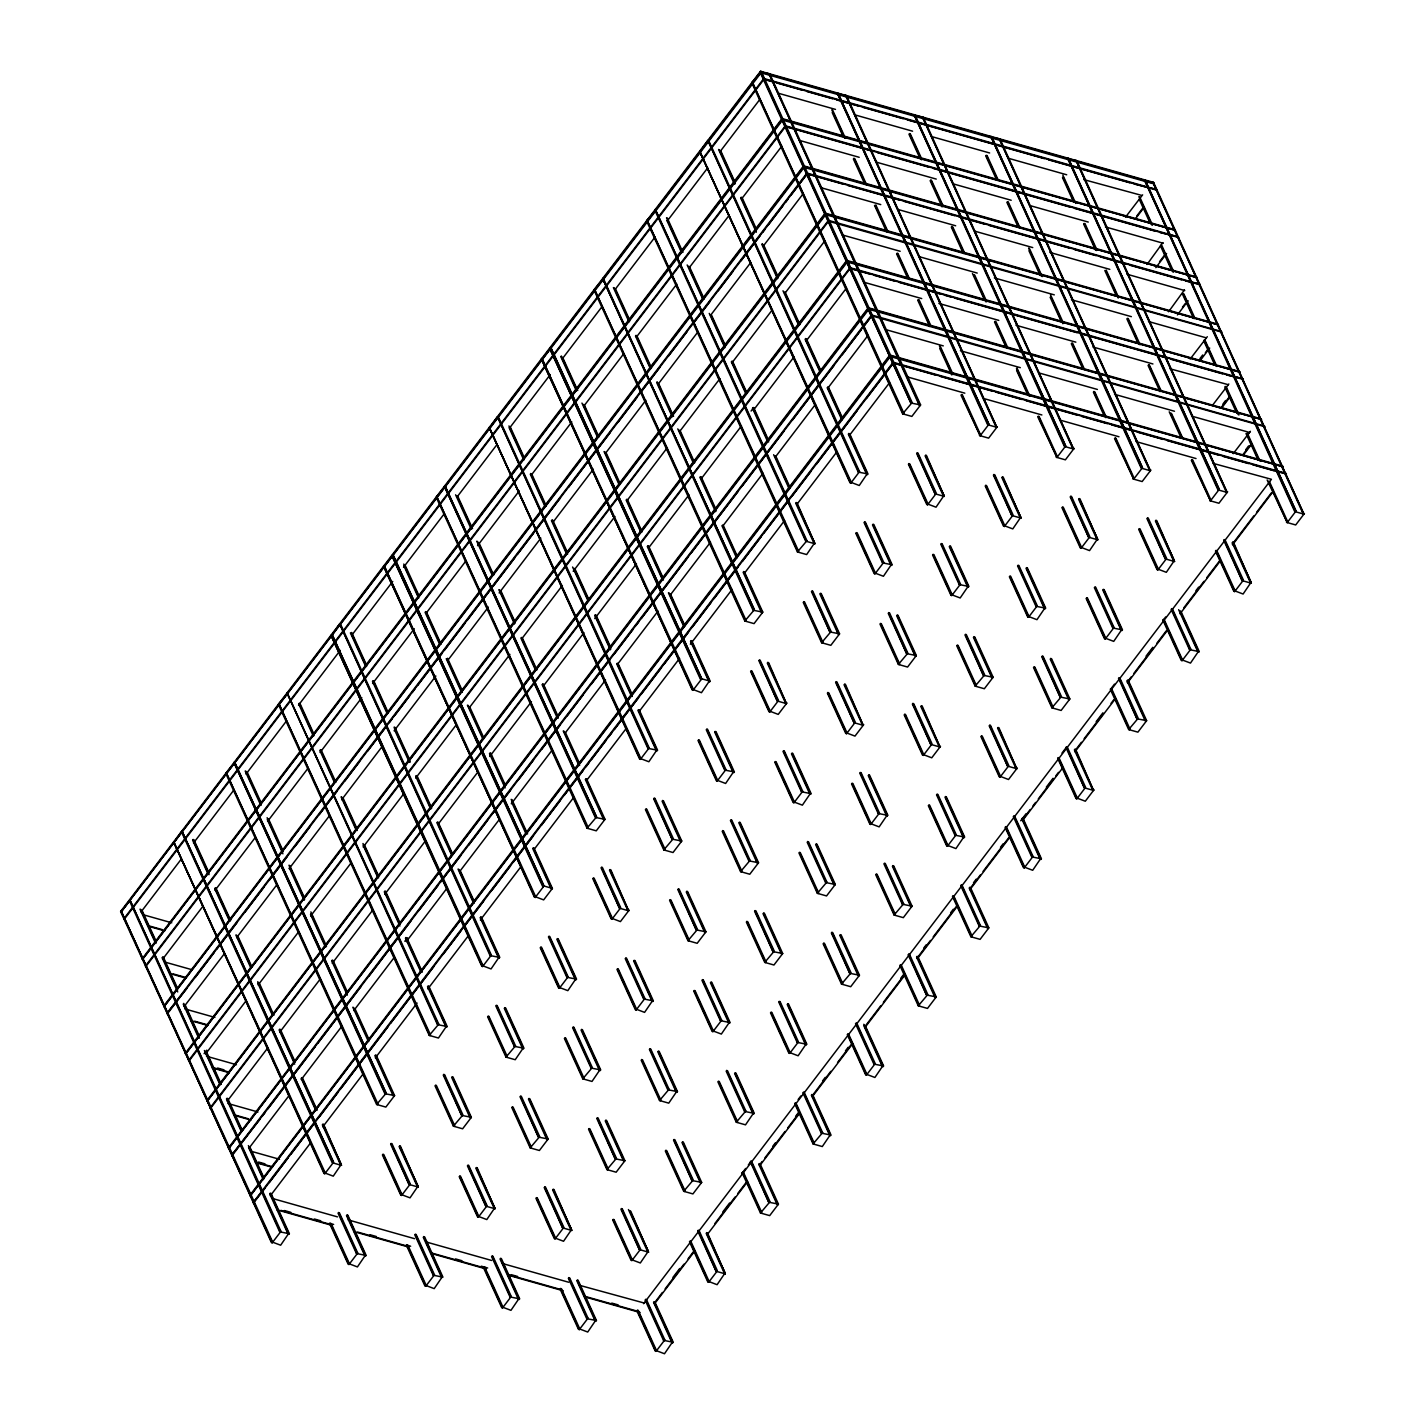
<?xml version="1.0" encoding="UTF-8"?>
<svg xmlns="http://www.w3.org/2000/svg" width="1425" height="1425" viewBox="0 0 1425 1425"><rect width="100%" height="100%" fill="white"/><g stroke="black" fill="none" stroke-linecap="round" stroke-linejoin="round"><path stroke-width="1.5" d="M280.422 1232.019L130.067 900.262L280.957 1231.342L272.193 1242.832L120.555 911.537L760.505 71.25L1153.573 182.382L1303.928 514.158L1294.702 511.539L1144.346 179.782L1296.002 511.076L1287.238 522.565L1267.146 479.958M120.858 912.196L760.808 71.909L1153.876 183.041M272.193 1242.832L121.321 911.751L130.067 900.262M333.557 1162.266L181.901 830.971L333.557 1162.266L324.793 1173.755L173.921 842.692L181.385 831.666L332.257 1162.747L341.483 1165.347L323.6 1124.289M235.268 762.126L225.756 773.401L376.627 1104.482L386.157 1093.207L234.502 761.912L386.157 1093.207M287.868 693.067L278.356 704.342L429.228 1035.405L438.757 1024.13L287.102 692.853L438.223 1024.824M483.128 965.865L332.239 634.802L339.702 623.776L490.823 955.765M384.322 566.42L393.068 554.931L543.958 886.012L535.194 897.501L383.557 566.206L535.194 897.501M445.669 485.872L436.157 497.147L587.029 828.21L596.558 816.935L444.903 485.64L596.558 816.935M498.269 416.795L649.159 747.876L640.395 759.365L489.523 428.284L497.503 416.581L648.624 748.57M542.123 359.225L550.869 347.736L701.759 678.799L692.995 690.306L541.358 359.011L692.995 690.306M601.671 281.046L593.958 289.934L744.83 621.015L754.359 609.74L602.704 278.445L754.359 609.74M753.825 610.434L603.47 278.659M654.271 211.969L646.558 220.875L797.43 551.956L806.942 540.681L655.304 209.386L806.425 541.358M656.07 209.6L654.77 210.081L805.659 541.144L814.886 543.762L797.002 502.687M708.67 140.541L859.542 471.604L850.796 483.093L699.924 152.03L707.904 140.309L859.026 472.298M761.039 72.818L121.374 911.501M123.85 918.769L763.8 78.482L1156.868 189.614M124.153 919.428L764.103 79.141L1157.153 190.273M141.022 911.964L181.403 858.937M193.515 843.03L233.896 790.002M246.026 774.096L286.407 721.068M298.52 705.161L340.254 650.352M352.367 634.446L392.748 581.418M403.524 567.275L443.905 514.247M457.372 496.577L496.417 445.312M509.865 427.643L550.264 374.615M562.376 358.708L601.421 307.444M614.87 289.774L655.268 236.746M667.381 220.822L707.762 167.794M719.874 151.887L760.273 98.859M142.108 958.829L782.058 118.542L1175.126 229.692M142.411 959.488L782.361 119.201L1175.429 230.351M782.592 120.11L142.927 958.793M145.403 966.061L785.353 125.774L1178.422 236.906M145.706 966.72L785.656 126.433L1178.724 237.565M162.575 959.257L202.956 906.229M215.068 890.322L255.449 837.294M267.579 821.388L307.96 768.36M320.073 752.453L361.808 697.662M372.584 683.519L414.301 628.728M426.431 612.803L465.458 561.557M477.571 545.65L519.306 490.841M531.436 474.935L571.817 421.907M583.929 406L622.974 354.736M636.423 337.066L676.822 284.038M688.934 268.132L729.315 215.104M741.428 199.179L781.826 146.152M836.742 93.64L846.486 95.564L996.841 427.322L987.632 424.721L837.277 92.963L988.914 424.24L980.168 435.747L961.002 395.153M163.661 1006.121L803.611 165.834L1196.679 276.984M163.964 1006.78L803.914 166.493L1196.982 277.643M804.145 167.402L164.481 1006.103M166.957 1013.353L806.906 173.066L1199.975 284.216M167.259 1014.012L807.209 173.725L1200.278 284.857M187.12 988.095L167.473 1012.658M195.207 977.479L214.071 952.702M216.778 949.175L236.995 922.616M245.082 912L263.946 887.223M269.343 880.151L286.852 857.137M294.957 846.521L309.777 827.052M319.218 814.655L336.727 791.659M344.814 781.025L359.652 761.556M367.739 750.939L386.602 726.162M389.292 722.635L392 719.091M394.689 715.546L409.527 696.077M412.217 692.532L414.907 689.005M417.614 685.461L441.875 653.612M444.564 650.067L464.782 623.509M467.471 619.982L490.396 589.897M493.086 586.352L514.657 558.03M517.346 554.485L533.52 533.253M536.228 529.708L560.488 497.859M568.575 487.243L610.363 432.381M618.45 421.747L637.313 396.969M641.357 391.661L660.22 366.884M668.307 356.268L687.188 331.491M692.568 324.419L710.095 301.405M718.182 290.789L733.02 271.32M741.107 260.704L759.97 235.927M762.66 232.382L765.368 228.837M768.057 225.293L782.877 205.841M785.585 202.297L788.274 198.752M790.964 195.207L807.156 173.975M184.128 1006.567L224.509 953.539M236.621 937.632L277.002 884.587M289.132 868.68L329.513 815.652M341.626 799.746L382.007 746.718M394.137 730.811L435.854 676.02M447.984 660.113L488.365 607.086M499.142 592.942L540.859 538.133M552.989 522.227L593.37 469.199M605.483 453.292L645.863 400.265M657.976 384.358L697.021 333.094M710.487 315.424L750.868 262.396M762.981 246.489L803.379 193.462M185.214 1053.431L825.164 213.144L1218.232 324.277M185.517 1054.09L825.467 213.803L1218.535 324.936M825.716 214.712L186.034 1053.396M188.51 1060.645L828.459 220.358L1221.528 331.508M188.812 1061.304L828.762 221.017M913.514 115.354L923.258 117.278L1073.613 449.035L1064.386 446.435L914.048 114.659L1065.686 445.954L1056.94 457.443L1037.774 416.848M204.078 1053.681L206.785 1050.136M205.681 1053.859L246.062 1000.831M258.174 984.924L298.573 931.897M310.686 915.99L351.067 862.962M363.179 847.038L403.56 794.01M415.69 778.103L456.071 725.076M469.538 707.406L509.918 654.378M522.031 638.471L562.412 585.443M573.188 571.3L614.923 516.509M627.036 500.585L667.417 447.557M679.547 431.65L719.928 378.623M732.04 362.716L772.421 309.688M784.534 293.782L824.933 240.754M206.767 1100.723L846.717 260.437L1239.786 371.569M207.07 1101.383L847.02 261.096L1240.088 372.228M847.269 262.004L207.587 1100.688M210.063 1107.955L850.012 267.668L1243.081 378.801M210.366 1108.597L850.315 268.31L1243.384 379.46M751.1 411.023L753.789 407.479M227.234 1101.151L267.615 1048.123M279.727 1032.217L320.126 979.189M332.239 963.282L372.62 910.254M384.732 894.348L425.131 841.32M438.579 823.632L477.624 772.368M489.737 756.461L531.472 701.67M543.584 685.763L583.965 632.736M594.742 618.592L636.476 563.801M648.589 547.895L688.97 494.867M701.1 478.942L741.481 425.915M753.593 410.008L793.974 356.98M806.105 341.074L846.486 288.046M990.286 137.067L1000.029 138.973L1150.385 470.749L1141.158 468.13L990.803 136.373L1142.458 467.667L1133.712 479.156L1114.528 438.562M228.321 1148.016L868.27 307.729L1261.339 418.879M228.623 1148.675L868.573 308.388L1261.642 419.52M868.822 309.296L229.14 1147.98M231.616 1155.247L871.566 314.961L1264.634 426.093M231.919 1155.907L871.868 315.62M259.867 1119.373L232.15 1154.553M262.556 1115.828L265.264 1112.302M267.953 1108.757L282.773 1089.288M285.481 1085.743L315.139 1046.805M317.828 1043.278L360.952 986.634M369.039 976.018L410.827 921.156M418.914 910.539L437.796 885.762M440.485 882.217L460.702 855.659M468.789 845.043L487.653 820.266M493.05 813.194L510.577 790.18M518.664 779.564L533.484 760.095M541.571 749.479L560.452 724.702M567.186 715.849L583.359 694.616M591.446 684L610.327 659.205M614.371 653.897L633.234 629.12M635.924 625.593L638.632 622.048M641.321 618.503L688.489 556.569M691.196 553.025L738.364 491.073M742.407 485.765L765.332 455.679M768.022 452.135L784.195 430.902M792.282 420.286L834.07 365.423M842.157 354.807L861.021 330.03M863.728 326.485L871.815 315.869M404.825 941.284L407.532 937.739M248.787 1148.443L289.168 1095.415M301.281 1079.509L341.679 1026.481M353.792 1010.574L394.173 957.547M406.285 941.64L446.684 888.612M460.132 870.924L499.178 819.678M511.29 803.771L551.689 750.743M565.137 733.056L605.536 680.028M617.648 664.121L658.029 611.093M670.142 595.187L710.523 542.159M722.653 526.252L763.034 473.225M775.147 457.318L815.527 404.29M827.658 388.366L868.039 335.338M249.874 1195.308L889.823 355.021L1282.892 466.171M250.177 1195.967L890.126 355.68L1283.195 466.83M890.376 356.588L250.693 1195.272M253.169 1202.54L893.119 362.253L1286.187 473.385M253.472 1203.199L893.422 362.912L1286.49 474.044M265.246 1187.916L253.703 1201.845M269.289 1182.59L288.153 1157.812M290.86 1154.286L313.767 1124.2M319.164 1117.111L338.028 1092.334M340.735 1088.789L356.909 1067.557M359.599 1064.012L387.903 1026.855M390.593 1023.31L433.734 966.684M443.175 954.287L460.685 931.273M464.728 925.965L483.609 901.188M491.696 890.572L510.56 865.794M513.267 862.25L533.484 835.709M541.571 825.093L560.435 800.316M564.478 795.007L583.342 770.23M586.049 766.686L588.739 763.141M591.428 759.614L606.266 740.145M608.956 736.6L611.646 733.056M614.353 729.511L638.614 697.662M641.303 694.118L661.521 667.577M664.228 664.032L688.489 632.183M692.532 626.875L711.396 602.098M714.085 598.553L738.364 566.687M742.407 561.379L761.271 536.602M763.96 533.057L786.885 502.972M792.264 495.9L811.146 471.123M816.525 464.033L856.977 410.952M866.4 398.555L893.368 363.161M270.34 1195.753L310.721 1142.725M322.834 1126.801L363.232 1073.773M375.345 1057.867L417.08 1003.075M427.838 988.932L468.237 935.904M480.35 919.998L520.731 866.97M534.197 849.3L573.242 798.036M586.69 780.348L625.735 729.101M639.202 711.413L679.582 658.386M690.359 644.243L732.094 589.451M744.206 573.545L784.587 520.517M796.7 504.61L837.081 451.583M849.211 435.676L889.592 382.648M1067.058 158.763L1076.801 160.687L1227.157 492.444L1217.93 489.844L1067.574 158.068L1219.23 489.363L1210.466 500.852L1191.3 460.275M271.427 1242.618L121.072 910.842L272.727 1242.137M270.999 1193.348L289.4 1233.729L279.656 1231.806L280.957 1231.342M324.793 1173.755L173.672 841.783L325.327 1173.078M376.627 1104.482L385.854 1107.082L394.6 1095.593L384.857 1093.67L233.985 762.607L385.623 1093.901M429.228 1035.405L438.455 1038.023L446.435 1026.303L428.034 985.94M428.8 986.153L447.201 1026.534L437.457 1024.611L438.757 1024.13M340.468 623.99L491.358 955.071L482.594 966.56L332.239 634.802M481.401 917.077L499.801 957.457L490.058 955.552L491.358 955.071M534.428 897.287L384.073 565.511L535.729 896.806M534.001 848.017L552.401 888.398L543.174 885.78M587.029 828.21L596.256 830.828L605.002 819.322L595.258 817.416L444.386 486.335L596.024 817.629M640.395 759.365L489.274 427.375L640.929 758.67M639.202 709.882L657.602 750.262L647.858 748.339L649.159 747.876M692.229 690.074L541.874 358.316L693.53 689.611M691.802 640.822L710.202 681.203L700.975 678.585M744.83 621.015L754.057 623.616L762.803 612.127L753.059 610.221L602.953 279.353M797.43 551.956L806.657 554.557L814.637 542.854L796.237 502.473M805.659 541.144L806.942 540.681M850.796 483.093L699.675 151.121L851.331 482.416M849.603 433.627L868.003 473.991L858.26 472.085L859.542 471.604M902.631 413.82L751.759 82.739L761.271 71.464L912.143 402.545L902.631 413.82L911.858 416.421L920.603 404.932L910.86 403.008L759.97 71.945L769.732 73.851L920.603 404.932M910.86 403.008L760.505 71.25M270.233 1193.135L288.634 1233.516L280.654 1245.218L271.961 1241.923M322.834 1124.058L341.234 1164.439L333.254 1176.159L324.562 1172.846M480.635 916.863L499.035 957.244L491.055 968.947L482.363 965.651M638.436 709.668L656.836 750.049L648.856 761.752L640.163 758.456M691.036 640.609L709.436 680.972L701.456 692.692L692.764 689.397M848.837 433.414L867.237 473.777L859.257 485.498L850.565 482.184M1125.483 217.17L1142.636 194.833M1153.573 182.382L1152.576 183.522L760.273 72.604M1156.102 189.4L1134.175 184.039M1136.651 216.155L1143.384 207.302M1135.6 218.577L1143.687 207.961M339.328 1212.657L357.728 1253.038L348.965 1264.527L330.333 1223.256M347.771 1215.062L366.172 1255.425L356.428 1253.519L357.728 1253.038M391.928 1143.598L410.311 1183.979L401.565 1195.468L382.933 1154.179M400.372 1145.985L418.255 1187.061L409.028 1184.442L391.145 1143.384M444.529 1074.539L462.911 1114.902L453.399 1126.178L462.626 1128.796L471.372 1117.307L461.629 1115.383L443.228 1075.002M461.629 1115.383L443.745 1074.325M497.111 1005.462L515.512 1045.843L506 1057.118L515.227 1059.719L523.207 1048.016L504.806 1007.635M505.572 1007.849L523.973 1048.23L514.229 1046.324L515.512 1045.843M549.712 936.403L568.112 976.784L559.366 988.273L540.734 946.984M558.173 938.79L576.573 979.171L566.829 977.247L568.112 976.784M602.312 867.344L620.712 907.707L611.966 919.196L593.317 877.925M610.773 869.731L628.639 910.789L619.43 908.188L601.546 867.113M654.912 798.267L673.312 838.648L663.801 849.923L673.027 852.524L681.773 841.035L672.03 839.111L653.63 798.748M672.03 839.111L654.146 798.053M707.512 729.208L725.913 769.571L717.167 781.078L698.517 739.789M715.973 731.595L734.374 771.976L724.63 770.052L725.913 769.571M760.113 660.131L778.513 700.512L769.767 712.001L751.118 670.73M768.574 662.536L786.44 703.594L777.231 700.993L759.347 659.918M812.713 591.072L831.113 631.453L821.602 642.728L830.828 645.329L839.574 633.84L829.831 631.916L811.431 591.553M829.831 631.916L811.947 590.858M865.313 522.013L883.714 562.376L874.968 573.865L856.318 532.594M873.774 524.4L892.175 564.763L882.431 562.857L883.714 562.376M917.914 452.936L936.314 493.317L927.568 504.806L908.918 463.517M926.375 455.323L944.241 496.399L935.032 493.78L917.148 452.722M979.403 435.516L988.629 438.134L997.375 426.645M347.005 1214.83L365.406 1255.211L357.426 1266.932L348.733 1263.619M399.606 1145.771L418.006 1186.152L410.026 1197.855L401.333 1194.56M557.407 938.576L575.807 978.957L567.827 990.66L559.117 987.365M715.207 731.381L733.608 771.744L725.628 783.465L716.918 780.17M873.008 524.186L891.409 564.549L883.429 576.27L874.718 572.957M925.609 455.109L944.009 495.49L936.029 507.193L927.319 503.898M1147.036 264.462L1162.889 242.588M1174.663 230.12L781.826 119.896M1177.656 236.692L1160.003 232.542M1159.558 261.683L1164.938 254.594M1155.817 267.651L1166.594 253.49M416.082 1234.371L434.482 1274.752L425.737 1286.241L407.087 1244.951M424.543 1236.758L442.943 1277.138L433.2 1275.215L434.482 1274.752M468.683 1165.312L487.083 1205.675L478.337 1217.182L459.687 1175.892M477.143 1167.698L495.009 1208.756L485.8 1206.156L467.917 1165.098M521.283 1096.235L539.683 1136.616L530.171 1147.891L539.398 1150.492L548.144 1139.003L538.401 1137.097L520 1096.716M538.401 1137.097L520.517 1096.021M573.883 1027.176L592.283 1067.557L582.772 1078.832L591.998 1081.433L599.978 1069.73L581.578 1029.349M582.344 1029.562L600.744 1069.943L591.001 1068.02L592.283 1067.557M626.483 958.117L644.884 998.48L636.138 1009.969L617.488 968.697M634.944 960.503L653.345 1000.867L643.601 998.961L644.884 998.48M679.084 889.04L697.484 929.421L687.972 940.696L697.181 943.297L705.945 931.808L696.202 929.884L677.801 889.521M696.202 929.884L678.318 888.826M731.684 819.981L750.084 860.344L740.572 871.619L749.782 874.238L758.545 862.748L748.802 860.825L730.402 820.444M748.802 860.825L750.084 860.344M784.284 750.904L802.685 791.285L793.939 802.774L775.289 761.502M792.745 753.308L811.146 793.672L801.402 791.766L802.685 791.285M836.885 681.845L855.285 722.226L846.539 733.715L827.889 692.425M845.346 684.232L863.212 725.307L854.002 722.689L836.119 681.631M889.485 612.786L907.885 653.149L898.373 664.424L907.582 667.043L916.346 655.536L906.603 653.63L888.202 613.249M906.603 653.63L888.719 612.554M942.085 543.709L960.486 584.09L951.74 595.579L933.09 554.289M950.546 546.096L968.947 586.477L959.203 584.553L960.486 584.09M994.686 474.65L1013.086 515.013L1004.34 526.52L985.69 485.23M1003.147 477.037L1021.013 518.094L1011.786 515.494L993.92 474.436M1056.174 457.229L1065.383 459.83L1074.147 448.341M1168.589 311.754L1184.442 289.898M1196.216 277.43L803.379 167.188M423.777 1236.544L442.178 1276.925L434.197 1288.628L425.487 1285.332M476.377 1167.485L494.778 1207.848L486.798 1219.568L478.087 1216.273M634.178 960.29L652.579 1000.653L644.581 1012.373L635.888 1009.06M791.979 753.077L810.38 793.458L802.382 805.161L793.689 801.865M949.78 545.882L968.181 586.263L960.183 597.966L951.49 594.67M1002.381 476.823L1020.781 517.186L1012.783 528.907L1004.091 525.611M1199.209 283.985L1185.832 281.046M1182.447 307.212L1185.155 303.667M1177.371 314.943L1188.147 300.782M1190.142 359.064L1207.296 336.71M1217.769 324.722L824.933 214.48M1200.01 358.53L1202.7 354.985M1199.975 359.812L1202.664 356.268M1205.354 352.741L1208.044 349.196M1200.26 360.472L1209.7 348.074M492.854 1256.084L511.254 1296.447L502.508 1307.954L483.859 1266.665M501.315 1258.471L519.715 1298.852L509.972 1296.928L511.254 1296.447M545.454 1187.007L563.855 1227.388L555.109 1238.877L536.459 1197.606M553.915 1189.412L571.781 1230.47L562.572 1227.869L544.688 1186.793M598.055 1117.948L616.455 1158.329L606.943 1169.604L616.152 1172.205L624.916 1160.716L615.155 1158.792L596.772 1118.429M615.155 1158.792L597.289 1117.734M650.655 1048.889L669.055 1089.252L659.543 1100.528L668.752 1103.146L676.75 1091.425L658.35 1051.062M659.116 1051.276L677.516 1091.639L667.755 1089.733L669.055 1089.252M703.255 979.812L721.656 1020.193L712.91 1031.682L694.26 990.393M711.716 982.199L730.117 1022.58L720.355 1020.656L721.656 1020.193M755.856 910.753L774.256 951.116L764.744 962.392L773.953 965.01L782.717 953.521L772.956 951.597L754.555 911.216M772.956 951.597L755.09 910.539M808.456 841.676L826.856 882.057L817.344 893.332L826.553 895.933L835.317 884.444L825.556 882.538L807.156 842.157M825.556 882.538L826.856 882.057M861.056 772.617L879.457 812.998L870.711 824.487L852.061 783.198M869.517 775.004L887.918 815.385L878.156 813.461L879.457 812.998M913.657 703.558L932.057 743.921L923.311 755.41L904.661 714.139M922.117 705.945L939.983 747.003L930.757 744.402L912.891 703.327M966.257 634.481L984.657 674.862L975.145 686.137L984.354 688.738L993.118 677.249L983.357 675.325L964.957 634.962M983.357 675.325L965.491 634.267M1018.857 565.422L1037.258 605.785L1028.512 617.292L1009.862 576.003M1027.318 567.809L1045.718 608.19L1035.957 606.266L1037.258 605.785M1071.457 496.345L1089.858 536.726L1081.112 548.215L1062.462 506.944M1079.918 498.75L1097.784 539.808L1088.558 537.207L1070.692 496.132M1132.928 478.942L1142.155 481.543L1150.919 470.054M500.549 1258.257L518.949 1298.62L510.952 1310.341L502.259 1307.046M553.149 1189.18L571.55 1229.561L563.552 1241.264L554.859 1237.969M710.95 981.985L729.351 1022.366L721.353 1034.069L712.66 1030.774M868.751 774.79L887.152 815.171L879.154 826.874L870.461 823.579M1026.534 567.595L1044.935 607.958L1036.955 619.679L1028.262 616.384M1079.135 498.518L1097.535 538.899L1089.555 550.602L1080.862 547.307M1213.049 404.593L1228.849 384.002M1239.322 372.014L846.486 261.79M1222.917 404.059L1225.607 400.514M1242.315 378.587L1226.8 375.042M1221.528 407.105L1229.615 396.488M1221.831 407.764L1229.9 397.148M1233.248 453.649L1249.867 431.989M1247.178 435.533L1250.402 431.312M1260.876 419.306L868.057 309.083M1245.824 449.588L1248.514 446.043M1243.081 454.397L1249.814 445.562M1243.384 455.056L1251.453 444.44M569.626 1277.78L588.026 1318.161L579.28 1329.65L560.631 1288.378M578.087 1280.184L596.487 1320.548L586.726 1318.642L588.026 1318.161M622.226 1208.721L640.627 1249.102L631.881 1260.591L613.231 1219.301M630.687 1211.107L648.553 1252.183L639.326 1249.565L621.46 1208.507M674.827 1139.662L693.227 1180.025L683.697 1191.3L692.924 1193.918L701.688 1182.412L691.927 1180.506L673.526 1140.125M691.927 1180.506L674.061 1139.43M727.427 1070.585L745.827 1110.966L736.298 1122.241L745.524 1124.842L753.504 1113.139L735.104 1072.758M735.888 1072.972L754.288 1113.352L744.527 1111.429L745.827 1110.966M780.027 1001.526L798.428 1041.889L789.682 1053.396L771.032 1012.106M788.488 1003.913L806.888 1044.293L797.127 1042.37L798.428 1041.889M832.627 932.449L851.028 972.83L841.498 984.105L850.725 986.706L859.471 975.217L849.728 973.311L831.327 932.93M849.728 973.311L831.862 932.235M885.228 863.39L903.628 903.771L894.098 915.046L903.325 917.647L912.071 906.158L902.328 904.234L883.928 863.871M902.328 904.234L903.628 903.771M937.828 794.331L956.228 834.694L947.465 846.183L928.833 804.911M946.271 796.717L964.672 837.081L954.928 835.175L956.228 834.694M990.428 725.254L1008.829 765.635L1000.065 777.124L981.433 735.834M998.872 727.641L1016.755 768.716L1007.528 766.098L989.663 725.04M1043.029 656.195L1061.429 696.558L1051.899 707.833L1061.126 710.452L1069.872 698.962L1060.129 697.039L1041.728 656.658M1060.129 697.039L1042.263 655.981M1095.629 587.118L1114.029 627.499L1105.266 638.988L1086.634 597.716M1104.072 589.522L1122.472 629.886L1112.729 627.98L1114.029 627.499M1148.229 518.059L1166.63 558.44L1157.866 569.929L1139.234 528.639M1156.673 520.446L1174.556 561.521L1165.329 558.903L1147.463 517.845M1209.7 500.638L1218.927 503.257L1227.673 491.75M577.321 1279.953L595.703 1320.334L587.723 1332.037L579.031 1328.741M629.903 1210.894L648.304 1251.275L640.324 1262.977L631.631 1259.682M787.704 1003.699L806.105 1044.062L798.125 1055.783L789.432 1052.487M945.505 796.504L963.906 836.867L955.926 848.587L947.233 845.274M1103.306 589.291L1121.707 629.672L1113.727 641.375L1105.034 638.079M1155.907 520.232L1174.307 560.613L1166.327 572.316L1157.634 569.02M741.606 1173.755L745.649 1168.447M748.339 1164.92L751.028 1161.375M798.142 1099.512L800.832 1095.967M1061.999 753.059L1066.043 747.751M1111.803 687.652L1114.51 684.125M1162.96 620.481L1165.668 616.954M643.583 1303.697L1271.438 479.299M1282.429 466.616L889.61 356.375M672.956 1277.37L679.689 1268.517M722.831 1211.891L729.564 1203.038M772.688 1146.413L775.396 1142.868M795.613 1116.327L798.303 1112.783M822.563 1080.916L825.271 1077.389M845.488 1050.831L848.178 1047.304M900.743 978.28L903.432 974.736M923.667 948.177L926.357 944.65M950.617 912.784L953.307 909.257M973.524 882.698L976.232 879.154M1000.492 847.305L1003.182 843.76M1020.71 820.764L1026.107 813.675M1046.324 787.134L1053.057 778.282M1096.181 721.638L1102.932 712.803M1146.056 656.159L1152.807 647.306M1195.931 590.68L1198.621 587.136M1285.421 473.171L1278.474 472.049M654.324 1303.073L662.393 1292.457M665.101 1288.913L683.964 1264.153M688.008 1258.845L693.387 1251.756M714.94 1223.452L735.158 1196.929M737.847 1193.384L745.934 1182.768M759.4 1165.08L762.108 1161.535M764.798 1158.008L784.997 1131.468M787.704 1127.941L798.481 1113.78M811.947 1096.092L830.811 1071.315M837.544 1062.48L851.028 1044.792M865.848 1025.323L880.668 1005.872M883.358 1002.327L903.557 975.804M917.041 958.099L930.507 940.411M933.197 936.884L957.457 905.035M969.588 889.111L980.364 874.968M983.054 871.423L1008.651 837.811M1022.117 820.123L1030.204 809.507M1032.893 805.962L1035.601 802.435M1038.291 798.891L1053.111 779.439M1055.8 775.895L1058.49 772.35M1074.664 751.135L1081.397 742.283M1084.104 738.756L1102.95 713.978M1111.037 703.362L1113.744 699.835M1127.211 682.13L1131.254 676.839M1133.944 673.295L1152.807 648.535M1156.851 643.227L1166.273 630.83M1183.801 607.834L1204 581.311M1206.69 577.766L1220.174 560.078M1232.304 544.154L1253.857 515.85M1256.547 512.305L1271.367 492.854M654.609 1303.715L695.044 1250.651M707.156 1234.727L747.573 1181.663M759.703 1165.739L800.12 1112.676M812.25 1096.751L852.667 1043.67M864.797 1027.763L905.213 974.682M917.344 958.758L957.76 905.694M969.873 889.77L1010.289 836.707M1022.42 820.782L1062.836 767.701M1074.967 751.794L1115.383 698.713M1127.513 682.789L1167.93 629.725M1180.06 613.801L1220.477 560.738M1232.589 544.813L1273.006 491.732M646.398 1299.493L664.798 1339.874L656.034 1351.363L637.402 1310.074M654.841 1301.88L673.241 1342.261L663.498 1340.337L664.798 1339.874M698.998 1230.434L717.398 1270.797L708.635 1282.286L690.003 1241.015M707.441 1232.821L725.325 1273.879L716.098 1271.278L698.232 1230.202M751.598 1161.357L769.999 1201.738L760.469 1213.013L769.696 1215.614L778.442 1204.125L768.698 1202.201L750.298 1161.838M768.698 1202.201L750.832 1161.143M804.199 1092.298L822.599 1132.661L813.069 1143.937L822.296 1146.555L830.276 1134.834L811.876 1094.471M812.642 1094.685L831.042 1135.066L821.299 1133.142L822.599 1132.661M856.799 1023.221L875.199 1063.602L866.436 1075.091L847.804 1033.82M865.242 1025.626L883.642 1065.989L873.899 1064.083L875.199 1063.602M909.399 954.162L927.8 994.543L918.27 1005.818L927.497 1008.419L936.243 996.93L926.499 995.006L908.099 954.643M926.499 995.006L908.633 953.948M962 885.103L980.4 925.466L970.87 936.742L980.097 939.36L988.843 927.853L979.1 925.947L960.699 885.566M979.1 925.947L980.4 925.466M1014.6 816.026L1033 856.407L1024.237 867.896L1005.605 826.607M1023.043 818.413L1041.443 858.794L1031.7 856.87L1033 856.407M1067.2 746.967L1085.601 787.33L1076.837 798.837L1058.205 757.548M1075.643 749.354L1093.527 790.412L1084.3 787.811L1066.434 746.753M1119.801 677.89L1138.201 718.271L1128.671 729.547L1137.898 732.147L1146.644 720.658L1136.901 718.752L1118.5 678.371M1136.901 718.752L1119.035 677.677M1172.401 608.831L1190.801 649.212L1182.038 660.701L1163.406 619.412M1180.844 611.218L1199.244 651.599L1189.501 649.675L1190.801 649.212M1225.001 539.772L1243.402 580.135L1234.638 591.624L1216.006 550.353M1233.444 542.159L1251.328 583.217L1242.101 580.616L1224.235 539.541M1286.472 522.352L1295.699 524.952L1304.445 513.463M654.075 1301.666L672.475 1342.047L664.495 1353.75L655.803 1350.455M706.675 1232.607L725.076 1272.97L717.096 1284.691L708.403 1281.378M864.476 1025.394L882.877 1065.775L874.897 1077.478L866.204 1074.183M1022.277 818.199L1040.678 858.58L1032.697 870.283L1024.005 866.988M1180.078 611.004L1198.478 651.385L1190.498 663.088L1181.806 659.793M1232.678 541.945L1251.079 582.308L1243.099 594.029L1234.406 590.716M1143.83 180.476L1153.039 183.077M763.266 79.159L772.599 81.795M776.874 83.006L802.542 90.274M806.835 91.485L832.503 98.735M836.778 99.946L858.171 106.002M862.463 107.213L903.112 118.703M907.387 119.914L1044.311 158.638M1048.586 159.849L1129.9 182.828M777.694 93.053L835.495 109.404M854.768 114.837L912.57 131.189M931.843 136.64L989.645 152.974M1008.9 158.424L1066.702 174.776M1083.837 179.621L1141.336 195.296M784.819 126.469L873.311 151.478M877.586 152.689L928.94 167.206M933.215 168.417L1070.139 207.142M1074.432 208.353L1155.728 231.331M799.247 140.345L859.204 157.302M876.322 162.147L936.261 179.087M953.396 183.932L1011.198 200.266M1030.453 205.717L1088.255 222.068M1105.39 226.913L1163.192 243.248M708.154 141.218L858.26 472.085M806.372 173.761L843.511 184.252M847.804 185.464L899.139 199.981M903.432 201.192L954.768 215.709M959.061 216.921L984.728 224.188M989.003 225.399L1070.3 248.377M1074.592 249.589L1095.985 255.645M1100.26 256.856L1125.928 264.106M1130.221 265.317L1181.557 279.834M699.924 152.03L850.03 482.879M820.818 187.637L880.757 204.594M897.875 209.439L955.676 225.773M974.949 231.224L1032.751 247.576M1049.869 252.421L1109.826 269.361M1126.943 274.206L1184.745 290.558M827.925 221.053L1221.831 332.167M842.371 234.947L900.173 251.281M919.428 256.732L977.229 273.083M994.365 277.911L1054.304 294.868M1071.422 299.713L1131.379 316.653M1148.497 321.498L1206.298 337.85M852.399 269.165L869.517 274.01M873.792 275.221L895.185 281.277M899.46 282.488L940.108 293.977M944.401 295.189L950.813 297.006M955.088 298.217L1077.051 332.702M1081.326 333.895L1166.897 358.102M1171.19 359.314L1222.525 373.831M1228.314 384.697L1170.05 368.79M863.924 282.239L921.726 298.573M938.843 303.418L998.783 320.376M1015.918 325.221L1075.857 342.16M1092.975 347.005L1152.932 363.963M871.049 315.655L1264.937 426.752M885.477 329.531L943.279 345.883M960.397 350.71L1020.336 367.668M1039.609 373.118L1097.41 389.452M1114.546 394.298L1174.485 411.255M1191.603 416.1L1249.404 432.434M892.602 362.947L936.154 375.256M940.429 376.467L991.782 390.984M996.057 392.196L1021.743 399.463M1026.018 400.674L1077.353 415.192M1081.646 416.403L1107.314 423.653M1111.589 424.864L1132.982 430.92M1137.275 432.131L1162.942 439.381M1167.217 440.592L1218.571 455.109M1222.846 456.321L1248.514 463.588M1252.807 464.799L1274.199 470.838M907.03 376.823L964.832 393.175M984.087 398.626L1041.889 414.96M1061.162 420.411L1118.963 436.762M1136.099 441.59L1196.038 458.547M1213.156 463.392L1270.655 479.085M497.752 417.489L647.858 748.339M489.523 428.284L639.629 759.151M786.974 702.899L778.228 714.388L769.518 711.093M863.746 724.613L854.982 736.102L846.29 732.806M940.518 746.308L931.754 757.815L923.062 754.502M1017.272 768.022L1008.526 779.511L999.833 776.215M1094.044 789.735L1085.298 801.224L1076.605 797.929M339.952 624.684L490.058 955.552M287.351 693.761L437.457 1024.611M552.401 888.398L543.655 899.887L534.963 896.592M629.173 910.094L620.427 921.601L611.717 918.288M173.921 842.692L324.027 1173.541M129.55 900.956L279.656 1231.806M143.943 914.939L171.784 922.812M149.429 926.001L162.218 929.617M149.785 926.66L164.73 930.899M165.496 962.249L191.199 969.499M173.12 973.898L185.909 977.514M171.338 973.97L186.283 978.191M184.912 1008.936L214.89 1017.414M194.673 1021.191L207.462 1024.807M190.754 1020.656L207.836 1025.483M206.465 1056.228L236.443 1064.707M217.615 1068.038L224.028 1069.854M214.088 1067.877L229.015 1072.099M212.307 1067.948L229.389 1072.776M228.018 1103.52L257.996 1111.999M235.642 1115.187L248.431 1118.803M233.86 1115.241L250.942 1120.086M251.726 1151.436L279.549 1159.291M258.584 1162.034L264.997 1163.851M257.195 1162.479L272.122 1166.701M255.413 1162.551L272.496 1167.378M644.1 1303.002L579.405 1285.279M273.279 1198.728L337.493 1216.879M348.199 1219.907L414.568 1238.681M427.411 1242.315L491.643 1260.466M502.348 1263.494L568.7 1282.251M284.412 1210.538L290.843 1212.354M314.373 1218.998L320.785 1220.815M329.353 1223.238L333.628 1224.449M370.001 1234.727L376.414 1236.544M406.374 1245.023L410.649 1246.234M455.572 1258.934L462.003 1260.751M481.258 1266.184L487.671 1268.001M511.201 1274.663L517.631 1276.479M611.752 1303.091L618.183 1304.908M280.885 1210.377L329.923 1224.235M357.639 1232.073L408.815 1246.554M432.256 1253.181L485.569 1268.25M509.01 1274.876L560.185 1289.34M585.764 1296.59L639.077 1311.659M276.967 1209.843L330.368 1224.948M353.863 1231.592L407.283 1246.679M430.778 1253.323L486.317 1269.034M507.674 1275.072L563.213 1290.783M584.588 1296.821L640.128 1312.532M1303.928 514.158L1152.807 182.168L1303.163 513.944M1296.002 511.076L1145.112 179.995L1295.467 511.771M1139.644 196.864L1152.522 225.114M1161.731 245.314L1173.683 271.552M1183.801 293.764L1194.845 317.989M1204.962 340.183L1216.932 366.439M1226.123 386.62L1239.002 414.889M1247.285 433.058L1260.163 461.308M1269.372 481.507L1287.773 521.871M1138.878 196.65L1151.756 224.901M1160.965 245.082L1173.167 272.246M1183.035 293.532L1194.328 318.666M1204.196 339.969L1216.166 366.207M1225.357 386.407L1238.236 414.657M1247.445 434.857L1258.72 459.99M1268.606 481.276L1287.238 522.565M1139.27 199.358L1150.313 223.582M1160.431 245.777L1171.475 270.002M1182.518 294.227L1193.562 318.452M1203.68 340.664L1214.706 364.889M1224.841 387.101L1236.793 413.339M1246.002 433.521L1257.954 459.776M1227.157 492.444L1076.035 160.473L1226.391 492.231M1219.23 489.363L1068.34 158.3L1218.696 490.058M1232.928 542.854L1251.328 583.217M1232.162 542.622L1250.562 583.003M1062.872 175.15L1075.768 203.419M1084.959 223.6L1096.912 249.838M1106.121 270.037L1118.073 296.275M1128.208 318.488L1140.16 344.725M1149.352 364.907L1161.322 391.162M1171.439 413.357L1182.483 437.582M1192.6 459.794L1211.001 500.175M1063.032 176.949L1074.308 202.083M1084.193 223.387L1096.395 250.533M1106.281 271.837L1118.233 298.074M1127.424 318.274L1139.394 344.512M1148.586 364.693L1160.556 390.931M1170.673 413.143L1181.717 437.368M1191.834 459.58L1210.466 500.852M1062.498 177.644L1073.542 201.869M1083.659 224.081L1095.629 250.319M1104.82 270.501L1115.864 294.726M1126.908 318.951L1137.952 343.176M1148.069 365.388L1160.021 391.626M1169.23 411.825L1181.183 438.063M1224.467 540.449L1242.867 580.83M1223.701 540.235L1242.101 580.616M1216.772 550.567L1235.172 590.947M1216.237 551.261L1234.638 591.624M1215.472 551.048L1233.872 591.411M1150.385 470.749L999.263 138.759L1149.619 470.517M1142.458 467.667L991.586 136.586L1141.924 468.344M1156.156 521.14L1174.556 561.521M1155.39 520.927L1173.79 561.29M987.026 155.468L998.07 179.692M1008.188 201.887L1020.158 228.143M1029.349 248.324L1042.227 276.593M1050.51 294.761L1063.388 323.012M1072.597 343.211L1084.55 369.449M1094.667 391.661L1105.711 415.886M1115.828 438.081L1134.229 478.462M986.26 155.254L997.553 180.387M1007.422 201.673L1019.392 227.929M1028.583 248.11L1041.461 276.379M1050.67 296.56L1062.872 323.707M1071.832 342.998L1083.784 369.235M1093.901 391.447L1105.871 417.685M1115.062 437.867L1133.712 479.156M985.744 155.931L996.77 180.156M1006.905 202.368L1017.931 226.593M1028.975 250.818L1040.018 275.043M1050.136 297.255L1061.18 321.48M1071.297 343.674L1082.341 367.899M1093.385 392.124L1104.411 416.349M1147.695 518.753L1166.095 559.117M1146.929 518.54L1165.329 558.903M1180.327 611.913L1198.728 652.294M1178.635 609.668L1197.962 652.062M1140 528.853L1158.4 569.234M1139.466 529.548L1157.866 569.929M1138.7 529.334L1157.1 569.715M1171.635 608.618L1190.267 649.889M1171.101 609.312L1189.501 649.675M1164.172 619.626L1182.572 660.007M1163.637 620.32L1182.038 660.701M1162.871 620.107L1181.272 660.488M1073.613 449.035L922.492 117.046L1072.847 448.822M1065.686 445.954L914.814 114.873L1065.17 446.648M1079.384 499.427L1097.784 539.808M1078.618 499.213L1097.018 539.594M910.254 133.754L921.298 157.979M931.416 180.191L943.386 206.429M952.577 226.611L964.547 252.866M974.664 275.061L986.617 301.316M995.826 321.498L1007.778 347.736M1016.987 367.935L1029.865 396.186M1039.057 416.385L1057.457 456.748M909.488 133.54L921.458 159.778M930.65 179.978L942.62 206.215M951.811 226.397L964.013 253.561M973.898 274.847L986.1 302.011M995.06 321.284L1007.261 348.43M1016.452 368.63L1029.099 395.972M1038.291 416.171L1056.94 457.443M908.972 134.235L920.016 158.46M930.133 180.654L942.085 206.91M951.294 227.092L963.247 253.329M972.456 273.529L984.408 299.767M994.525 321.979L1005.569 346.204M1016.613 370.429L1027.657 394.654M1070.923 497.04L1089.323 537.421M1070.157 496.826L1088.558 537.207M1103.556 590.199L1121.956 630.58M1102.79 589.986L1121.19 630.367M1063.228 507.158L1081.628 547.521M1062.712 507.852L1081.112 548.215M1061.928 507.621L1080.328 548.002M1094.863 586.904L1113.495 628.193M1094.329 587.599L1112.729 627.98M1128.244 680.295L1146.644 720.658M1127.478 680.063L1146.128 721.353M1126.961 680.758L1145.362 721.139M1087.4 597.93L1105.8 638.293M1086.865 598.625L1105.266 638.988M1086.099 598.393L1104.5 638.774M1119.266 678.585L1137.667 718.966M996.841 427.322L845.72 95.35L996.075 427.108M1111.571 688.702L1129.972 729.066M1110.805 688.489L1129.437 729.76M1110.271 689.166L1128.671 729.547M988.914 424.24L838.043 93.177L988.398 424.935M1002.612 477.731L1021.013 518.094M1001.846 477.517L1020.247 517.881M832.574 110.028L845.452 138.296M854.662 158.478L866.614 184.733M875.805 204.915L887.775 231.153M897.892 253.365L908.936 277.59M919.054 299.802L931.006 326.04M940.215 346.222L953.093 374.49M962.285 394.672L980.685 435.053M831.808 109.814L844.687 138.082M853.878 158.264L865.848 184.502M875.288 205.61L887.241 231.847M897.127 253.151L909.079 279.389M918.288 299.571L930.24 325.826M939.449 346.008L952.327 374.276M961.519 394.458L980.168 435.747M832.2 112.522L843.244 136.747M853.361 158.959L864.405 183.184M874.522 205.378L886.475 231.634M896.592 253.828L907.636 278.053M917.753 300.265L929.723 326.503M939.841 348.715L951.793 374.953M994.169 475.344L1012.569 515.707M993.403 475.113L1011.786 515.494M1026.784 568.504L1045.184 608.867M1026.018 568.29L1044.418 608.653M986.456 485.444L1004.857 525.825M985.94 486.139L1004.34 526.52M985.174 485.925L1003.574 526.288M1018.091 565.208L1036.723 606.48M1017.557 565.885L1035.957 606.266M1051.472 658.582L1069.872 698.962M1050.706 658.368L1069.356 699.639M1050.189 659.062L1068.59 699.426M1010.628 576.217L1029.028 616.598M1010.111 576.911L1028.512 617.292M1009.345 576.697L1027.728 617.061M1042.494 656.889L1060.895 697.252M920.087 405.626L768.966 73.637L919.303 405.412M1074.878 749.14L1093.527 790.412M1074.361 749.835L1092.761 790.198M1034.799 666.989L1053.2 707.37M1034.033 666.775L1052.665 708.065M1033.499 667.47L1051.899 707.833M760.754 72.158L911.626 403.239M1066.666 747.662L1085.066 788.025M1065.9 747.43L1084.3 787.811M925.84 456.018L944.241 496.399M925.074 455.804L943.475 496.185M903.931 413.339L752.275 82.044L903.397 414.034M1058.971 757.762L1077.371 798.142M1058.437 758.456L1076.837 798.837M1057.671 758.243L1076.071 798.606M917.397 453.631L935.798 494.012M916.631 453.417L935.032 493.78M950.012 546.79L968.412 587.171M949.246 546.577L967.646 586.957M909.684 463.748L928.085 504.112M909.168 464.425L927.568 504.806M908.402 464.212L926.802 504.592M941.319 543.495L959.969 584.784M940.803 544.19L959.203 584.553M974.718 636.868L993.118 677.249M973.952 636.654L992.584 677.944M973.418 637.349L991.818 677.73M933.856 554.521L952.256 594.884M933.339 555.198L951.74 595.579M932.573 554.984L950.974 595.365M965.722 635.176L984.123 675.557M998.106 727.427L1016.755 768.716M997.589 728.122L1015.989 768.502M958.028 645.293L976.428 685.657M957.262 645.062L975.911 686.351M956.745 645.757L975.145 686.137M989.894 725.948L1008.294 766.329M989.128 725.735L1007.528 766.098M720.801 150.997L734.605 181.278M741.962 197.434L755.767 227.715M764.049 245.884L777.854 276.165M785.211 292.303L799.924 324.615M806.372 338.74L821.085 371.034M828.442 387.19L842.246 417.472M720.035 150.783L734.766 183.077M741.196 197.22L755.909 229.514M762.357 243.639L777.997 277.964M784.445 292.089L799.158 324.401M805.606 338.527L820.319 370.821M827.676 386.977L842.389 419.271M719.358 149.678L734.997 183.985M741.445 198.128L756.158 230.423M762.607 244.548L777.32 276.86M784.676 292.998L798.481 323.279M805.837 339.435L819.642 369.716M827.925 387.885L841.712 418.166M849.086 434.304L867.487 474.685M718.592 149.447L734.231 183.772M740.679 197.897L756.319 232.222M761.823 244.334L777.48 278.659M782.984 290.771L798.623 325.078M805.072 339.221L819.785 371.515M827.159 387.671L841.872 419.965M848.303 434.091L866.703 474.472M1022.527 819.108L1040.927 859.489M1021.761 818.894L1040.161 859.275M982.199 736.066L1000.599 776.429M981.665 736.743L1000.065 777.124M980.899 736.529L999.299 776.91M1013.834 815.812L1032.466 857.102M1013.3 816.507L1031.7 856.87M873.24 525.077L891.64 565.458M872.474 524.863L890.874 565.244M1006.371 826.838L1024.771 867.202M1005.836 827.515L1024.237 867.896M1005.07 827.302L1023.471 867.683M864.548 521.782L883.197 563.071M864.031 522.476L882.431 562.857M897.946 615.173L916.346 655.536M897.18 614.959L915.812 656.23M896.646 615.636L915.046 656.017M857.102 532.808L875.484 573.188M856.567 533.502L874.968 573.865M855.802 533.288L874.202 573.652M888.968 613.462L907.369 653.843M921.352 705.731L939.983 747.003M920.817 706.408L939.217 746.789M881.256 623.58L899.656 663.961M880.49 623.366L899.139 664.638M879.973 624.061L898.373 664.424M913.14 704.235L931.523 744.616M912.356 704.021L930.757 744.402M945.755 797.412L964.155 837.775M944.989 797.181L963.389 837.562M905.427 714.353L923.827 754.733M904.911 715.047L923.311 755.41M904.145 714.833L922.545 755.197M937.062 794.099L955.694 835.388M936.528 794.794L954.928 835.175M667.292 218.043L682.931 252.368M689.362 266.493L704.092 298.787M711.449 314.943L725.254 345.224M732.61 361.38L746.397 391.661M753.772 407.799L768.485 440.111M775.841 456.249L789.646 486.531M666.526 217.829L682.165 252.154M688.596 266.279L703.327 298.573M710.683 314.729L724.47 345.01M731.844 361.166L746.558 393.46M753.006 407.586L768.645 441.91M775.075 456.036L789.788 488.348M667.684 220.75L681.488 251.032M688.845 267.188L703.558 299.482M710.915 315.637L724.719 345.919M732.076 362.075L745.881 392.356M753.237 408.494L767.042 438.775M775.325 456.944L789.112 487.225M796.486 503.381L814.886 543.762M666.918 220.537L681.631 252.831M687.153 264.943L702.792 299.268M709.24 313.393L724.88 347.718M731.31 361.843L746.023 394.155M752.471 408.28L767.184 440.574M773.632 454.718L789.272 489.024M795.702 503.168L814.103 543.531M970.443 887.49L988.843 927.853M969.677 887.276L988.327 928.548M969.16 887.953L987.561 928.334M929.599 805.125L947.999 845.506M929.064 805.82L947.465 846.183M928.298 805.606L946.699 845.969M961.234 884.872L979.866 926.161M821.174 593.459L839.574 633.84M820.408 593.245L839.04 634.535M819.874 593.94L838.274 634.303M798.73 551.475L647.075 220.18L798.196 552.17M953.77 895.897L972.171 936.278M953.004 895.684L971.636 936.955M952.47 896.378L970.87 936.742M812.197 591.767L830.597 632.13M844.58 684.018L863.212 725.307M844.045 684.712L862.446 725.076M804.502 601.867L822.884 642.248M803.718 601.653L822.368 642.942M803.201 602.348L821.602 642.728M836.368 682.539L854.768 722.902M835.602 682.326L854.002 722.689M868.983 775.699L887.383 816.08M868.217 775.485L886.617 815.848M828.655 692.639L847.056 733.02M828.139 693.334L846.539 733.715M827.373 693.12L845.773 733.501M860.29 772.403L878.922 813.675M859.756 773.098L878.156 813.461M893.671 865.777L912.071 906.158M892.905 865.563L911.555 906.852M892.388 866.257L910.789 906.621M852.827 783.412L871.227 823.793M852.31 784.106L870.711 824.487M851.544 783.892L869.945 824.273M884.462 863.176L903.094 904.447M615.6 289.132L629.405 319.414M636.761 335.57L651.492 367.864M658.849 384.02L673.562 416.314M680.01 430.439L694.723 462.751M701.171 476.876L714.958 507.158M723.241 525.326L737.046 555.608M744.402 571.746L762.803 612.127M614.157 287.797L629.565 321.213M635.995 335.338L650.958 368.558M657.157 381.775L672.796 416.1M679.244 430.225L693.957 462.519M700.405 476.663L716.045 510.969M722.475 525.113L737.206 557.407M743.636 571.532L762.286 612.821M613.391 287.583L629.031 321.907M635.479 336.033L650.192 368.327M656.64 382.47L672.279 416.777M677.783 428.889L693.423 463.214M699.871 477.339L715.51 511.664M721.958 525.789L736.672 558.101M743.12 572.227L761.502 612.608M917.842 956.549L936.243 996.93M917.077 956.335L935.726 997.625M916.56 957.03L934.96 997.393M876.998 874.184L895.399 914.565M876.233 873.97L894.864 915.26M875.698 874.665L894.098 915.046M908.865 954.857L927.265 995.22M767.808 662.304L786.44 703.594M767.273 662.999L785.674 703.38M746.13 620.534L594.474 289.257L745.596 621.229M901.17 964.957L919.57 1005.337M900.404 964.743L919.036 1006.032M899.87 965.438L918.27 1005.818M759.596 660.826L777.997 701.207M758.83 660.612L777.231 700.993M792.211 753.985L810.611 794.366M791.445 753.772L809.845 794.152M751.901 670.943L770.302 711.307M751.367 671.638L769.767 712.001M750.601 671.407L769.001 711.788M783.518 750.69L802.168 791.979M783.002 751.385L801.402 791.766M816.917 844.081L835.317 884.444M816.151 843.849L834.783 885.139M815.617 844.544L834.017 884.925M776.055 761.716L794.455 802.079M775.538 762.411L793.939 802.774M774.772 762.179L793.173 802.56M807.69 841.462L826.34 882.752M841.088 934.853L859.471 975.217M840.305 934.622L858.954 975.911M839.788 935.317L858.188 975.697M800.227 852.488L818.627 892.852M799.461 852.275L818.11 893.546M798.944 852.952L817.344 893.332M832.093 933.143L850.493 973.524M563 358.192L577.731 390.503M584.161 404.629L598.892 436.923M606.248 453.079L620.053 483.36M627.41 499.516L642.123 531.81M648.571 545.935L663.284 578.247M670.641 594.385L684.445 624.667M561.325 355.965L576.965 390.272M583.395 404.415L598.126 436.709M605.483 452.865L619.269 483.146M626.644 499.284L641.357 531.596M647.805 545.722L663.444 580.046M669.875 594.172L684.606 626.466M561.557 356.873L576.288 389.167M583.644 405.323L597.431 435.605M604.806 451.743L619.519 484.055M626.875 500.193L640.68 530.474M648.037 546.63L661.841 576.911M669.198 593.067L683.911 625.361M691.285 641.517L709.686 681.88M560.791 356.66L576.43 390.967M581.952 403.079L597.592 437.404M604.04 451.529L618.753 483.841M626.109 499.979L640.84 532.291M647.271 546.416L661.984 578.71M668.432 592.836L684.071 627.16M690.519 641.286L708.92 681.667M863.799 1024.29L883.126 1066.684M863.96 1026.089L882.36 1066.47M824.398 943.261L842.798 983.624M823.632 943.047L842.282 984.319M823.098 943.724L841.498 984.105M550.869 347.736L701.759 678.799M701.225 679.493L549.587 348.199L700.459 679.28M856.033 1023.008L874.665 1064.297M855.499 1023.702L873.899 1064.083M715.439 732.29L733.839 772.653M714.673 732.058L733.073 772.439M848.57 1034.033L866.97 1074.397M848.035 1034.728L866.436 1075.091M847.269 1034.497L865.67 1074.878M706.747 728.994L725.396 770.266M706.23 729.671L724.63 770.052M740.145 822.368L758.545 862.748M739.379 822.154L758.011 863.425M738.845 822.848L757.245 863.212M699.301 740.002L717.701 780.383M698.767 740.697L717.167 781.078M698.001 740.483L716.401 780.847M730.918 819.767L749.568 861.038M764.317 913.14L782.717 953.521M763.551 912.926L782.183 954.198M763.016 913.621L781.417 953.984M723.455 830.775L741.855 871.156M722.689 830.561L741.338 871.851M722.172 831.256L740.572 871.619M755.339 911.448L773.739 951.811M787.954 1004.607L806.354 1044.97M787.188 1004.393L805.588 1044.757M747.626 921.548L766.027 961.928M746.86 921.334L765.51 962.623M746.344 922.028L764.744 962.392M779.261 1001.312L797.893 1042.583M778.727 1001.989L797.127 1042.37M510.399 427.268L524.204 457.55M531.561 473.688L546.292 506M552.722 520.125L567.453 552.419M574.809 568.575L588.614 598.856M595.971 615.012L610.684 647.306M618.04 663.462L631.845 693.743M509.633 427.055L523.438 457.336M530.795 473.474L545.526 505.768M551.956 519.911L567.595 554.218M574.043 568.361L588.757 600.655M595.205 614.781L610.844 649.105M617.274 663.231L632.005 695.543M508.957 425.933L523.688 458.227M531.044 474.382L544.831 504.664M552.205 520.82L566.918 553.114M574.275 569.27L588.08 599.551M595.436 615.689L610.167 648.001M617.524 664.139L632.237 696.451M638.685 710.576L657.085 750.957M509.117 427.732L523.83 460.043M530.278 474.169L544.991 506.463M551.439 520.606L566.152 552.9M572.583 567.025L588.24 601.35M594.67 615.475L610.31 649.8M616.758 663.925L631.471 696.237M637.919 710.363L656.319 750.743M812.125 1095.38L830.526 1135.743M811.359 1095.166L829.76 1135.529M771.798 1012.32L790.198 1052.701M771.281 1013.015L789.682 1053.396M770.498 1012.801L788.898 1053.164M803.433 1092.084L822.065 1133.356M802.898 1092.761L821.299 1133.142M663.373 800.654L681.773 841.035M662.607 800.44L681.239 841.73M662.073 801.135L680.473 841.516M795.969 1103.092L814.37 1143.473M795.203 1102.879L813.835 1144.168M794.669 1103.573L813.069 1143.937M654.396 798.962L672.796 839.343M687.545 891.427L705.945 931.808M686.779 891.213L705.411 932.502M686.244 891.908L704.645 932.288M646.701 809.079L665.101 849.442M645.917 808.848L664.567 850.137M645.4 809.543L663.801 849.923M678.567 889.734L696.967 930.115M711.182 982.894L729.582 1023.275M710.416 982.68L728.816 1023.061M670.854 899.852L689.255 940.215M670.088 899.62L688.738 940.91M669.572 900.315L687.972 940.696M702.489 979.598L721.139 1020.888M701.955 980.293L720.355 1020.656M735.353 1073.666L753.754 1114.047M734.587 1073.452L752.988 1113.833M695.026 990.624L713.426 1030.987M694.509 991.301L712.91 1031.682M693.743 991.087L712.144 1031.468M726.661 1070.371L745.293 1111.66M726.127 1071.066L744.527 1111.429M457.799 496.327L472.53 528.622M478.96 542.765L493.691 575.059M501.048 591.215L514.853 621.496M522.209 637.634L536.922 669.946M543.37 684.071L558.083 716.365M565.44 732.521L579.245 762.803M586.601 778.958L605.002 819.322M457.033 496.114L471.764 528.408M477.517 541.429L492.925 574.845M499.605 589.879L514.995 623.295M521.443 637.42L536.156 669.732M542.604 683.858L558.244 718.182M563.997 731.185L579.637 765.51M585.835 778.727L604.485 820.016M455.59 494.778L471.23 529.103M476.752 541.215L492.391 575.54M498.839 589.665L514.478 623.99M520.909 638.115L535.64 670.409M542.07 684.552L556.783 716.846M563.231 730.972L578.871 765.296M585.319 779.422L603.719 819.803M760.042 1163.744L778.442 1204.125M759.276 1163.53L777.925 1204.82M758.759 1164.225L777.159 1204.606M719.197 1081.397L737.598 1121.76M718.432 1081.165L737.081 1122.455M717.897 1081.86L736.298 1122.241M751.064 1162.052L769.464 1202.433M610.007 869.517L628.639 910.789M609.473 870.194L627.873 910.575M588.329 827.747L436.673 496.452L587.795 828.424M743.369 1172.169L761.769 1212.533M742.603 1171.938L761.235 1213.227M742.069 1172.633L760.469 1213.013M601.795 868.021L620.196 908.402M601.029 867.807L619.43 908.188M634.41 961.18L652.81 1001.561M633.644 960.967L652.044 1001.347M594.1 878.138L612.501 918.519M593.566 878.833L611.966 919.196M592.8 878.619L611.2 918.982M625.717 957.885L644.367 999.174M625.201 958.58L643.601 998.961M658.582 1051.953L676.982 1092.334M657.816 1051.739L676.216 1092.12M618.254 968.911L636.654 1009.292M617.738 969.606L636.138 1009.969M616.972 969.392L635.372 1009.755M649.889 1048.658L668.539 1089.947M649.373 1049.352L667.755 1089.733M683.288 1142.048L701.688 1182.412M682.504 1141.835L701.153 1183.106M681.987 1142.512L700.387 1182.893M642.426 1059.683L660.826 1100.064M641.66 1059.47L660.309 1100.741M641.143 1060.164L659.543 1100.528M674.292 1140.338L692.692 1180.719M405.199 565.387L419.003 595.668M426.36 611.824L441.091 644.118M447.521 658.261L462.252 690.555M469.609 706.711L483.413 736.992M490.77 753.13L505.483 785.442M511.931 799.567L527.571 833.892M403.756 564.068L418.487 596.363M425.594 611.61L440.325 643.904M447.005 658.956L462.395 692.354M468.166 705.375L483.556 738.791M490.004 752.917L504.967 786.137M511.165 799.354L526.805 833.678M533.235 847.804L551.885 889.093M403.916 565.868L418.629 598.162M425.077 612.305L439.791 644.599M446.239 658.724L460.952 691.036M467.4 705.161L483.039 739.486M489.47 753.611L505.109 787.936M511.557 802.061L526.27 834.355M532.718 848.498L551.119 888.862M706.925 1233.516L725.325 1273.879M706.159 1233.284L724.559 1273.665M666.597 1150.456L684.998 1190.837M665.831 1150.242L684.481 1191.514M665.297 1150.937L683.697 1191.3M393.068 554.931L543.958 886.012M543.424 886.688L391.786 555.412L542.658 886.475M698.464 1231.111L716.864 1271.492M697.698 1230.897L716.098 1271.278M557.656 939.485L576.056 979.866M556.872 939.271L575.272 979.634M690.769 1241.228L709.169 1281.609M690.234 1241.923L708.635 1282.286M689.468 1241.709L707.869 1282.072M548.946 936.189L567.595 977.461M548.429 936.866L566.829 977.247M581.81 1030.257L600.21 1070.638M581.044 1030.043L599.444 1070.407M541.5 947.197L559.9 987.578M540.966 947.892L559.366 988.273M540.2 947.678L558.6 988.059M573.117 1026.962L591.767 1068.233M572.601 1027.639L591.001 1068.02M606.516 1120.335L624.916 1160.716M605.75 1120.121L624.382 1161.411M605.215 1120.816L623.616 1161.179M565.654 1037.97L584.054 1078.351M564.888 1037.756L583.538 1079.046M564.371 1038.451L582.772 1078.832M597.538 1118.643L615.938 1159.006M630.153 1211.802L648.553 1252.183M628.461 1209.558L647.787 1251.952M589.825 1128.742L608.226 1169.123M589.059 1128.529L607.709 1169.818M588.543 1129.223L606.943 1169.604M621.692 1209.415L640.092 1249.778M620.926 1209.202L639.326 1249.565M351.69 632.451L366.403 664.745M373.76 680.901L387.564 711.182M394.921 727.32L409.652 759.632M417.008 775.77L431.722 808.082M438.17 822.207L452.883 854.501M460.239 870.657L474.044 900.938M351.833 634.25L366.563 666.544M372.994 680.669L387.725 712.981M394.155 727.106L409.794 761.431M416.243 775.556L430.956 807.85M437.404 821.993L452.117 854.288M459.473 870.443L474.204 902.738M351.156 633.127L365.887 665.439M373.243 681.577L387.048 711.859M394.404 728.015L410.044 762.339M416.474 776.465L431.205 808.759M437.635 822.902L452.366 855.196M458.797 869.321L473.527 901.633M480.884 917.771L499.284 958.152M350.39 632.914L365.121 665.208M372.477 681.364L387.19 713.658M394.547 729.814L409.278 762.108M415.708 776.251L430.439 808.545M436.869 822.67L451.583 854.982M458.031 869.108L473.67 903.432M480.118 917.558L498.518 957.938M654.324 1302.575L672.725 1342.956M653.558 1302.361L671.959 1342.724M613.997 1219.515L632.397 1259.896M613.48 1220.21L631.881 1260.591M612.714 1219.996L631.097 1260.377M645.632 1299.279L664.264 1340.551M645.098 1299.974L663.498 1340.337M505.056 1008.544L523.456 1048.925M504.272 1008.33L522.672 1048.711M482.594 966.56L330.956 635.265L481.828 966.346M638.168 1310.288L656.569 1350.668M637.634 1310.982L656.034 1351.363M636.868 1310.768L655.268 1351.149M496.345 1005.248L514.995 1046.538M495.829 1005.943L514.229 1046.324M529.744 1098.639L548.144 1139.003M528.978 1098.408L547.61 1139.697M528.443 1099.102L546.844 1139.483M488.9 1016.274L507.3 1056.638M488.134 1016.061L506.766 1057.332M487.599 1016.737L506 1057.118M520.766 1096.929L539.167 1137.31M553.381 1190.089L571.781 1230.47M552.615 1189.875L571.015 1230.256M513.053 1107.047L531.454 1147.41M512.288 1106.833L530.937 1148.105M511.771 1107.51L530.171 1147.891M544.938 1187.702L563.338 1228.083M544.172 1187.488L562.572 1227.869M577.553 1280.861L595.953 1321.242M576.787 1280.648L595.187 1321.028M537.225 1197.819L555.625 1238.183M536.708 1198.514L555.109 1238.877M535.942 1198.283L554.343 1238.663M568.86 1277.566L587.492 1318.855M568.326 1278.261L586.726 1318.642M299.998 703.522L313.803 733.804M321.159 749.96L335.89 782.254M343.247 798.41L357.052 828.691M364.408 844.847L378.213 875.128M385.569 891.266L400.282 923.578M407.639 939.716L422.37 972.028M299.232 703.309L313.963 735.603M320.393 749.746L335.124 782.04M342.481 798.196L357.194 830.49M363.642 844.615L378.355 876.927M384.803 891.053L399.517 923.347M405.965 937.49L421.604 971.797M299.482 704.217L312.36 732.486M320.643 750.654L334.447 780.936M341.804 797.074L356.517 829.386M362.965 843.511L378.605 877.836M385.035 891.961L399.766 924.255M407.123 940.411L420.927 970.692M428.284 986.848L446.684 1027.211M298.716 704.003L313.429 736.298M319.877 750.441L334.59 782.735M341.038 796.86L355.751 829.172M363.108 845.31L377.839 877.604M384.269 891.747L399.908 926.054M405.43 938.167L421.07 972.491M427.518 986.617L445.918 1026.997M561.397 1288.592L579.797 1328.955M560.88 1289.287L579.28 1329.65M560.114 1289.055L578.514 1329.436M452.972 1076.926L471.372 1117.307M452.206 1076.712L470.856 1117.984M451.672 1077.389L470.072 1117.77M430.528 1034.942L278.873 703.647L429.994 1035.637M443.994 1075.216L462.395 1115.597M476.609 1168.393L495.009 1208.756M475.843 1168.162L494.243 1208.543M436.299 1085.333L454.7 1125.714M435.533 1085.12L454.165 1126.409M434.999 1085.814L453.399 1126.178M468.166 1165.988L486.566 1206.369M467.4 1165.775L485.8 1206.156M500.781 1259.166L519.181 1299.529M500.015 1258.952L518.415 1299.315M460.453 1176.106L478.853 1216.487M459.937 1176.801L478.337 1217.182M459.171 1176.587L477.571 1216.95M492.088 1255.87L510.738 1297.142M491.572 1256.547L509.972 1296.928M484.625 1266.878L503.025 1307.259M484.108 1267.573L502.508 1307.954M483.342 1267.359L501.743 1307.722M247.398 772.599L261.202 802.881M268.559 819.019L283.29 851.331M289.72 865.456L304.451 897.75M310.882 911.893L326.521 946.2M332.969 960.343L347.682 992.637M355.039 1008.793L368.843 1039.074M376.2 1055.212L394.6 1095.593M245.955 771.263L261.363 804.68M267.116 817.701L282.756 852.007M288.954 865.242L304.594 899.549M311.042 913.692L326.004 946.895M332.203 960.112L347.166 993.332M353.596 1007.457L369.004 1040.873M375.434 1054.999L394.084 1096.288M245.189 771.05L260.828 805.374M267.277 819.5L282.916 853.824M289.346 867.95L304.077 900.244M310.507 914.387L325.238 946.681M331.669 960.806L347.308 995.131M352.83 1007.243L368.469 1041.568M374.917 1055.693L393.318 1096.074M399.855 1146.68L418.255 1187.061M399.071 1146.466L417.472 1186.847M377.928 1104.001L226.272 772.706L377.393 1104.696M391.394 1144.293L409.794 1184.674M390.628 1144.079L409.028 1184.442M424.009 1237.452L441.501 1275.803M423.243 1237.238L441.643 1277.619M383.699 1154.41L402.099 1194.773M383.165 1155.087L401.565 1195.468M382.399 1154.873L400.799 1195.254M415.316 1234.157L433.966 1275.446M414.8 1234.852L433.2 1275.215M407.871 1245.183L426.253 1285.546M407.336 1245.86L425.737 1286.241M406.57 1245.646L424.971 1286.027M193.889 839.646L208.602 871.94M215.959 888.096L230.69 920.39M238.046 936.546L251.851 966.827M259.208 982.965L273.921 1015.277M280.369 1029.402L295.082 1061.696M302.438 1077.852L317.169 1110.146M193.123 839.432L208.763 873.739M215.193 887.882L229.924 920.176M237.28 936.332L251.085 966.613M258.442 982.751L273.155 1015.063M279.603 1029.188L294.316 1061.482M301.673 1077.638L316.403 1109.933M194.281 842.353L208.994 874.647M215.442 888.79L230.155 921.084M236.603 935.21L251.317 967.504M257.765 981.647L272.478 1013.941M279.834 1030.097L294.565 1062.391M301.922 1078.547L315.727 1108.828M323.083 1124.966L341.483 1165.347M192.589 840.109L208.228 874.433M214.676 888.559L229.389 920.871M235.838 934.996L250.551 967.29M257.907 983.446L272.638 1015.74M279.068 1029.883L294.708 1064.19M301.156 1078.333L315.869 1110.627M322.317 1124.753L340.718 1165.133M182.151 831.879L333.023 1162.96M347.255 1215.739L365.655 1256.12M346.489 1215.525L364.871 1255.906M338.544 1212.443L357.194 1253.733M338.028 1213.138L356.428 1253.519M331.099 1223.469L349.499 1263.85M330.564 1224.164L348.965 1264.527M329.798 1223.933L348.199 1264.313M142.197 910.717L156.002 940.999M163.358 957.155L177.163 987.436M185.446 1005.605L199.251 1035.886M206.607 1052.042L221.32 1084.336M227.768 1098.461L242.482 1130.773M249.838 1146.911L263.643 1177.192M141.431 910.504L156.162 942.816M162.593 956.941L177.323 989.235M183.754 1003.378L199.393 1037.685M205.841 1051.828L220.554 1084.122M227.002 1098.247L241.716 1130.559M249.072 1146.697L263.803 1179.009M140.754 909.399L155.485 941.693M162.842 957.849L177.555 990.143M184.912 1006.299L198.716 1036.581M206.073 1052.737L219.877 1083.018M227.234 1099.156L241.965 1131.468M248.395 1145.593L263.126 1177.887M270.483 1194.043L288.883 1234.406M139.988 909.186L155.628 943.492M162.076 957.636L177.715 991.942M183.237 1004.055L198.877 1038.38M204.398 1050.492L220.038 1084.817M226.468 1098.942L241.199 1131.236M248.556 1147.392L263.269 1179.686M269.717 1193.829L288.117 1234.192"/></g></svg>
